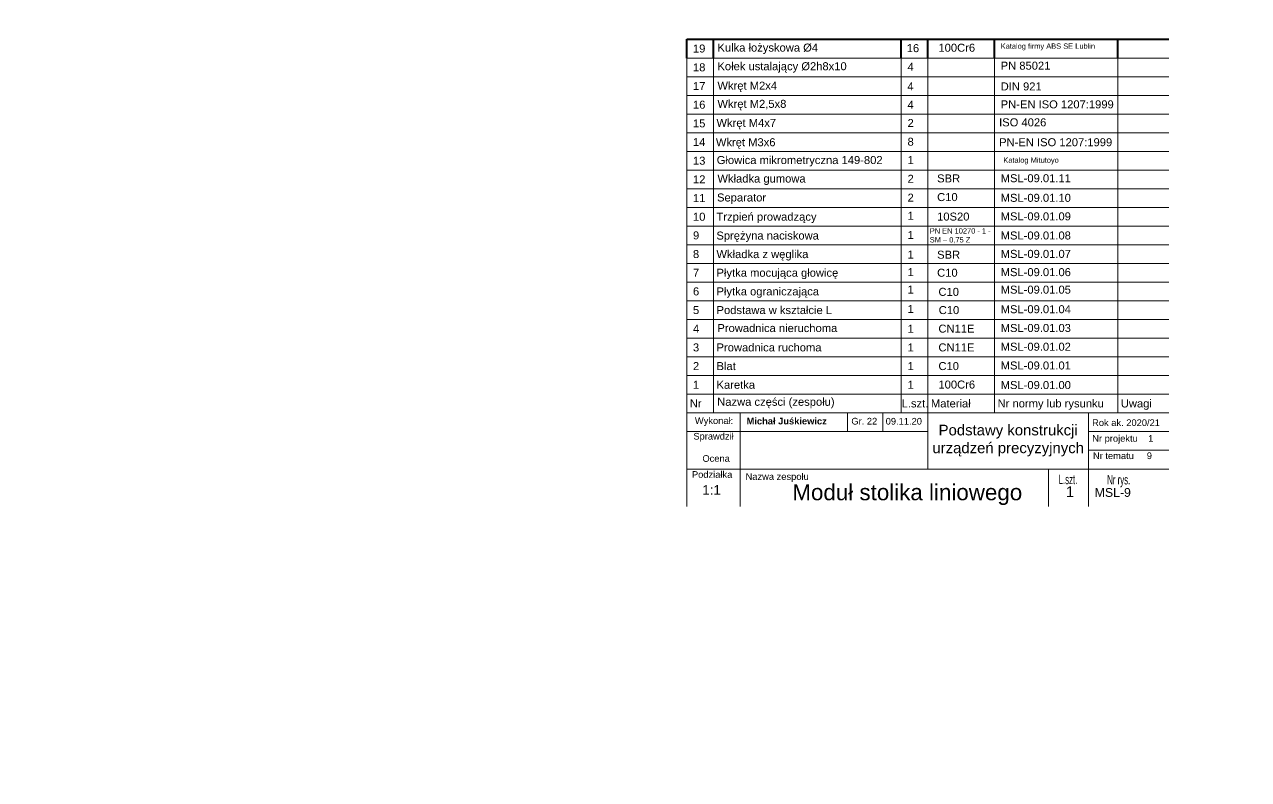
# Model space of a CAD drawing. Header units: millimetres. Extents: x -515 to 1270, y -828 to 914.
# Drawn here: x 13.4 to 472.3, y -271.7 to 11.4 of the extents above; entities that cross this region are included whole.
import ezdxf

# ---------------------------------------------------------------- set-up
doc = ezdxf.new("R2010")
doc.units = ezdxf.units.MM
doc.header["$LTSCALE"] = 3
for name, color, linetype, lineweight in [('cienkie', 7, 'Continuous', 9), ('kontur', 7, 'Continuous', 20), ('kontury', 7, 'Continuous', 40), ('opis', 3, 'Continuous', 20)]:
    doc.layers.add(name, color=color, linetype=linetype, lineweight=lineweight)
doc.styles.get("Standard").update_dxf_attribs({"font": 'arial.ttf'})
doc.dimstyles.new('ISO-25', dxfattribs={"dimtxt": 2.5, "dimasz": 2.5, "dimexe": 1.25, "dimexo": 0.625, "dimtad": 1, "dimtxsty": 'Standard', "dimcen": 2.5, "dimadec": 0, "dimazin": 0, "dimtfac": 1, "dimtmove": 0, "dimatfit": 3, "dimfxl": 1, "dimarcsym": 0})

# ---------------------------------------------------------------- blocks, each defined once
blk = doc.blocks.new('*D69')
at = {"layer": 'Defpoints', "color": 0, "transparency": 16777216}
for p in [(645.59, 183.99), (657.26, 180.13), (650.09, 177.99), (657.39, 176.34)]:
    blk.add_point(p, dxfattribs=at)
at = {"layer": 'opis', "color": 0, "lineweight": -2, "transparency": 16777216}
blk.add_arc((650.09, 177.99), 7.5, 35.8301, 328.0627, dxfattribs=at)
at = {"layer": 'opis', "color": 0, "transparency": 16777216}
for points in [[(656.54, 182.57), (655.79, 182.2), (657.27, 180.14)], [(656.07, 174.18), (656.84, 173.86), (657.4, 176.34)]]:
    blk.add_solid(points, dxfattribs=at)

msp = doc.modelspace()

# ---------------------------------------------------------------- linework, layer by layer
at = {"layer": 'cienkie'}
for p, q in [((261.717, -1.162), (442.483, -1.162)), ((271.717, -134.162), (271.717, -1.162)), ((342.162, -134.162), (342.162, -1.162)), ((352.1, -134.162), (352.1, -1.162)), ((377.1, -71.162), (377.1, -1.162)), ((423.306, -57.095), (423.306, -1.162)), ((261.717, -8.162), (442.483, -8.162)), ((261.717, -15.162), (442.483, -15.162)), ((261.717, -22.162), (442.483, -22.162)), ((261.717, -29.162), (442.483, -29.162)), ((261.717, -36.162), (442.483, -36.162)), ((261.717, -43.162), (442.483, -43.162)), ((261.717, -50.162), (442.483, -50.162)), ((261.717, -57.162), (442.483, -57.162)), ((423.306, -134.162), (423.306, -57.095)), ((261.717, -64.162), (442.483, -64.162)), ((261.717, -71.162), (442.483, -71.162)), ((377.1, -134.162), (377.1, -71.162)), ((261.717, -78.162), (442.483, -78.162)), ((261.717, -85.162), (442.483, -85.162)), ((261.717, -92.162), (442.483, -92.162)), ((261.717, -99.162), (442.483, -99.162)), ((261.717, -106.162), (442.483, -106.162)), ((261.717, -113.162), (442.483, -113.162)), ((261.717, -120.162), (442.483, -120.162)), ((261.717, -127.162), (442.483, -127.162))]:
    msp.add_line(p, q, dxfattribs=at)
at = {"layer": 'cienkie', "lineweight": 5}
for p, q in [((281.802, -134.162), (281.802, -169.311)), ((321.972, -134.162), (321.972, -141.192)), ((335.203, -134.162), (335.203, -141.192)), ((352.1, -134.162), (352.1, -155.251)), ((412.355, -169.311), (412.355, -134.162)), ((352.1, -141.192), (261.717, -141.192)), ((442.483, -141.192), (412.355, -141.192)), ((442.483, -148.222), (412.355, -148.222)), ((442.483, -155.251), (261.717, -155.251)), ((397.291, -169.311), (397.291, -155.251))]:
    msp.add_line(p, q, dxfattribs=at)
at = {"layer": 'kontur'}
for p, q in [((261.717, -134.162), (261.717, -1.162)), ((442.483, -134.162), (261.717, -134.162)), ((261.717, -134.162), (261.717, -169.311))]:
    msp.add_line(p, q, dxfattribs=at)
at = {"layer": 'kontury'}
for p, q in [((261.717, -1.162), (261.717, 5.838)), ((261.717, 5.838), (442.483, 5.838)), ((271.717, -1.162), (271.717, 5.838)), ((342.162, -1.162), (342.162, 5.838)), ((352.1, -1.162), (352.1, 5.838)), ((377.1, -1.162), (377.1, 5.838)), ((423.306, -1.162), (423.306, 5.838))]:
    msp.add_line(p, q, dxfattribs=at)

# ---------------------------------------------------------------- texts
at = {"layer": 'opis', "lineweight": 5, "width": 0.6}
for s, p in [('L.szt.', (401.125, -160.918)), ('Nr rys.', (419.336, -161.026))]:
    msp.add_text(s, height=3.5149, dxfattribs=at).set_placement(p)
at = {"layer": 'opis', "attachment_point": 1}
for s, insert, char_height in [('  19', (261.717, 3.893), 3), (' Kulka łożyskowa %%C4', (272.057, 4.244), 3), ('  16', (341.854, 4.036), 3), (' 100Cr6', (354.922, 4.19), 3), ('  18', (261.717, -3.162), 3), (' Kołek ustalający %%C2h8x10', (272.057, -2.747), 3), ('  4', (342.162, -2.964), 3), (' PN 85021', (378.255, -2.541), 3), ('  17', (261.717, -10.162), 3), (' Wkręt M2x4', (272.057, -10.023), 3), (' DIN 921', (378.255, -10.321), 3), ('  16', (261.717, -17.162), 3), (' Wkręt M2,5x8', (272.057, -16.847), 3), ('  4', (342.162, -17.162), 3), (' PN-EN ISO 1207:1999', (378.255, -17.04), 3), ('  15', (261.717, -24.162), 3), (' Wkręt M4x7', (271.692, -23.968), 3), ('  2', (342.162, -24.032), 3), (' ISO 4026', (377.671, -23.787), 3), ('  14', (261.717, -31.162), 3), (' Wkręt M3x6', (271.473, -31.242), 3), ('  8', (342.162, -31.045), 3), (' PN-EN ISO 1207:1999', (377.671, -31.242), 3), ('  13', (261.717, -38.162), 3), ('  1', (342.162, -37.921), 3), ('Katalog Mitutoyo', (380.395, -38.451), 2), ('  12', (261.717, -45.162), 3), (' Wkładka gumowa', (272.057, -44.855), 3), ('  2', (342.162, -44.944), 3), ('   SBR', (352.1, -44.8), 3), (' MSL-09.01.11', (378.255, -44.735), 3), ('  11', (261.717, -52.162), 3), ('  2', (342.162, -52.033), 3), ('   C10', (352.1, -51.8), 3), (' MSL-09.01.10', (378.255, -52.076), 3), ('  10', (261.717, -59.162), 3), ('   10S20', (352.1, -59.11), 3), (' MSL-09.01.09', (378.255, -59.037), 3), ('  9', (261.717, -66.162), 3), (' MSL-09.01.08', (378.255, -66.199), 3), ('  8', (261.717, -73.162), 3), ('   SBR', (352.1, -73.404), 3), (' MSL-09.01.07', (378.255, -73.095), 3), ('  7', (261.717, -80.162), 3), (' Płytka mocująca głowicę ', (271.717, -80.162), 3), ('   C10', (352.1, -80.162), 3), (' MSL-09.01.06', (378.255, -79.943), 3), ('  6', (261.717, -87.162), 3), (' Płytka ograniczająca', (271.717, -87.162), 3), (' MSL-09.01.05', (378.255, -86.504), 3), (' C10', (354.922, -87.328), 3), ('  5', (261.717, -94.162), 3), (' Podstawa w kształcie L', (271.717, -94.162), 3), ('  1', (342.162, -93.772), 3), ('   C10', (352.696, -94.162), 3), (' MSL-09.01.04', (378.255, -93.846), 3), ('Prowadnica nieruchoma', (273.203, -100.91), 3), (' MSL-09.01.03', (378.255, -100.875), 3), ('  4', (261.717, -101.162), 3), ('  1', (342.162, -101.175), 3), (' CN11E', (354.922, -101.126), 3), ('  3', (261.717, -108.162), 3), ('  1', (342.162, -108.175), 3), (' CN11E', (354.922, -108.162), 3), (' MSL-09.01.02', (378.255, -107.904), 3), ('  2', (261.717, -115.162), 3), (' Blat', (271.717, -115.162), 3), ('  1', (342.162, -115.162), 3), (' C10', (354.922, -115.162), 3), (' MSL-09.01.01', (378.255, -114.934), 3), ('  1', (261.717, -122.162), 3), (' Karetka', (271.717, -122.162), 3), ('  1', (342.162, -122.162), 3), (' 100Cr6', (354.922, -122.091), 3), (' MSL-09.01.00', (378.255, -122.276), 3), (' Nazwa części (zespołu)', (271.973, -128.548), 3), (' Nr', (261.717, -129.162), 3), (' L.szt.', (341.109, -129.162), 3), (' Materiał', (352.1, -129.162), 3), (' Nr normy lub rysunku', (377.1, -129.162), 3), (' Uwagi', (423.306, -129.162), 3), ('{\\H0.83333x;Rok ak. 2020/21}', (413.702, -136.633), 3), ('Nr projektu    1', (413.744, -142.54), 2.5), ('Nr tematu     9', (414.025, -149.031), 2.5), ('Moduł stolika liniowego', (301.311, -160.959), 6), (' {\\H0.66667x;1}', (401.544, -161.741), 6), ('MSL-9', (414.662, -162.391), 3.3)]:
    msp.add_mtext(s, dxfattribs=dict(at, insert=insert, char_height=char_height))
for s, insert, char_height, width in [(' {\\H0.66667x;Katalog firmy ABS SE Lublin}', (378.255, 4.291), 3, 56.85872), ('  4', (342.099, -10.277), 3, 6.40331), ('Głowica mikrometryczna 149-802', (272.956, -37.921), 3, 68.3442), ('Separator', (273.065, -51.954), 3, 68.3442), (' Trzpień prowadzący', (271.717, -59.152), 3, 68.6614), ('  1', (342.162, -58.825), 3, 4.43861), (' Sprężyna naciskowa', (271.661, -66.228), 3, 50.74225), ('  1', (342.162, -66.03), 3, 11.51848), (' Wkładka z węglika', (271.69, -73.185), 3, 69.60079), ('  1', (342.162, -73.339), 3, 5.93277), ('  1', (342.162, -79.923), 3, 5.66043), ('  1', (342.162, -86.453), 3, 6.67431), (' Prowadnica ruchoma', (271.717, -108.162), 3, 67.30323), ('Nazwa zespołu', (283.767, -156.833), 2.5, 53.4951)]:
    msp.add_mtext(s, dxfattribs=dict(at, insert=insert, char_height=char_height, width=width))
for s, width, gutter_width, heights, insert, char_height in [('PN EN 10270 - 1 - SM – 0,75 Z', 25, 10, [0], (352.827, -64.978), 2), ('\\pxql;Wykonał:', 20.0851, 12.5, [0], (264.768, -135.879), 2.5), ('{\\fArial|b1|i0|c238|p34;Michał Juśkiewicz}', 40.17019, 12.5, [0], (284.146, -136.035), 2.5), ('Gr. 22', 13.23031, 12.5, [0], (323.431, -136.068), 2.5), ('09.11.20', 16.89733, 12.5, [4.440892098500626e-16], (336.305, -136.089), 2.5)]:
    msp.add_mtext_dynamic_manual_height_columns(s, width=width, gutter_width=gutter_width, heights=heights, dxfattribs=dict(at, insert=insert, char_height=char_height))
at = {"layer": 'opis', "ltscale": 3, "attachment_point": 1}
for s, width, insert, char_height in [('\\pxqc;Sprawdził\\P\\P  Ocena', 20.0851, (261.717, -141.717), 2.5), ('\\pxqc;Podstawy konstrukcji\\Purządzeń precyzyjnych', 60.25529, (352.1, -138.644), 4), ('  Podziałka', 20.0851, (261.717, -156.056), 2.5), ('1:1', 11.63799, (267.538, -161.295), 3.5809)]:
    msp.add_mtext_dynamic_manual_height_columns(s, width=width, gutter_width=15, heights=[0], dxfattribs=dict(at, insert=insert, char_height=char_height))

# ---------------------------------------------------------------- dimensions: what is measured, and where the dimension line sits
at = {"layer": 'opis'}
dim = msp.add_angular_dim_3p(base=(645.59, 183.993), center=(650.087, 177.991), p1=(657.256, 180.134), p2=(657.385, 176.339), text=' ', dimstyle='ISO-25', override={"dimse1": 1, "dimse2": 1}, dxfattribs=at)
dim.commit()
dim.dimension.update_dxf_attribs({"geometry": '*D69', "text_midpoint": (13.403, -828.319)})

doc.saveas('drawing.dxf')
